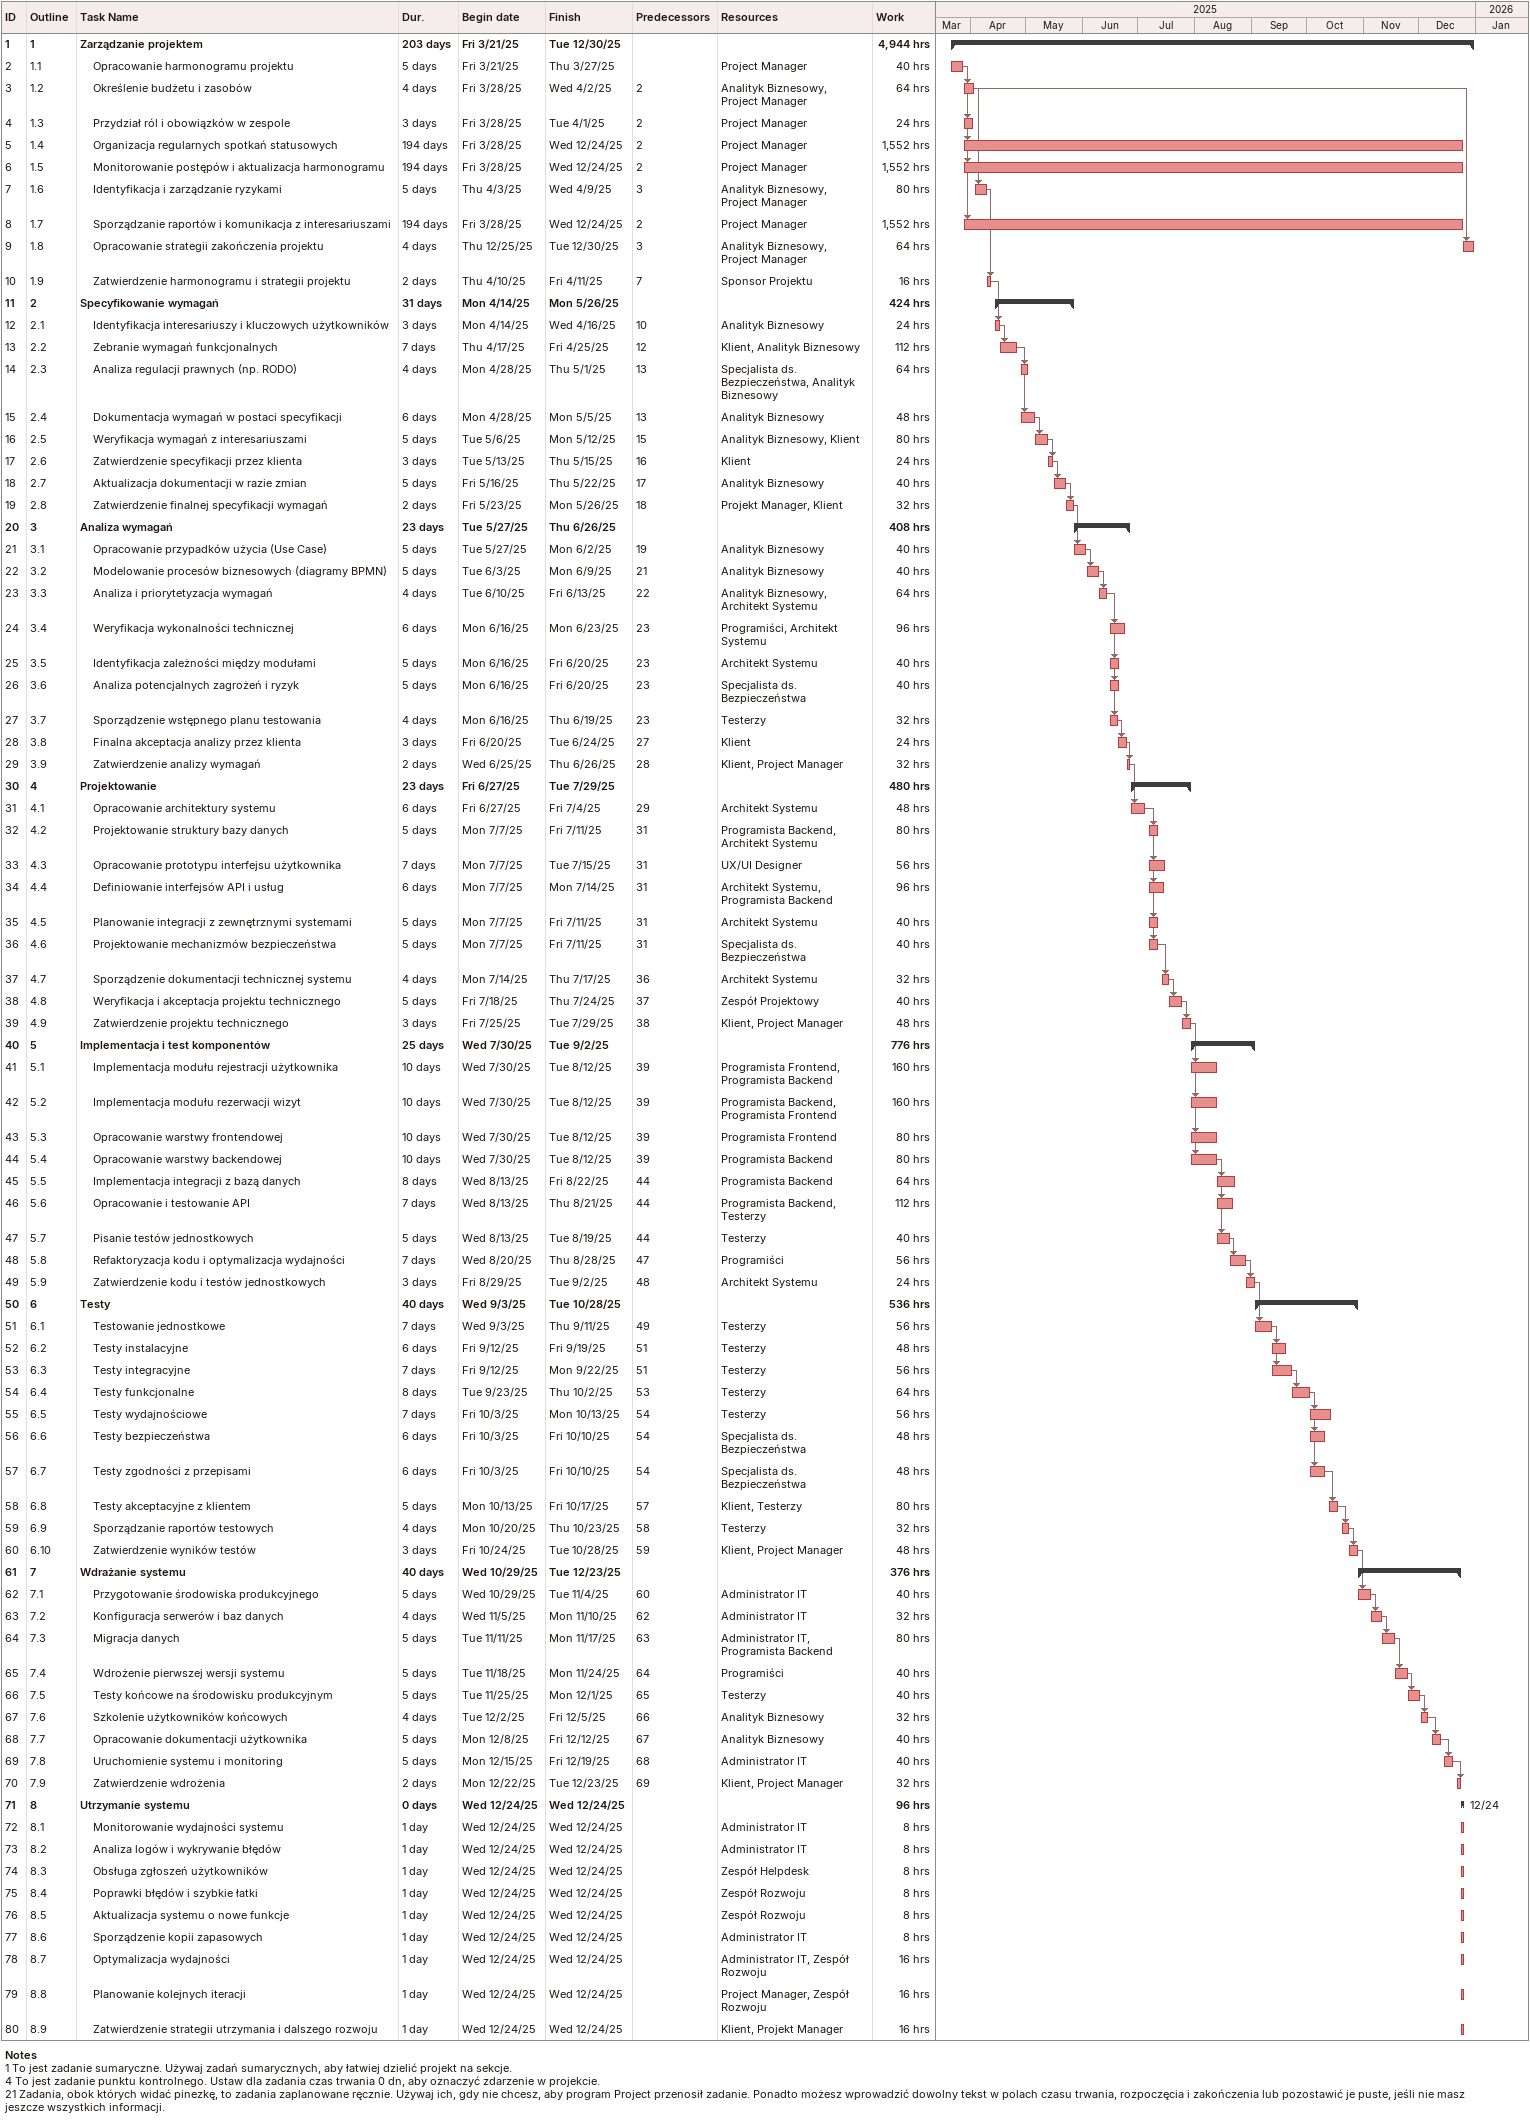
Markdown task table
| ID | WBS | Task | Duration | Start | Finish | Predecessors | Resources | Work (h) |
|---|---|---|---|---|---|---|---|---|
| 1 | 1 | **Zarządzanie projektem** | 203d | 2025-03-21 | 2025-12-30 |  |  | 4944 |
| 2 | 1.1 | Opracowanie harmonogramu projektu | 5d | 2025-03-21 | 2025-03-27 |  | Project Manager | 40 |
| 3 | 1.2 | Określenie budżetu i zasobów | 4d | 2025-03-28 | 2025-04-02 | 2 | Analityk Biznesowy, Project Manager | 64 |
| 4 | 1.3 | Przydział ról i obowiązków w zespole | 3d | 2025-03-28 | 2025-04-01 | 2 | Project Manager | 24 |
| 5 | 1.4 | Organizacja regularnych spotkań statusowych | 194d | 2025-03-28 | 2025-12-24 | 2 | Project Manager | 1552 |
| 6 | 1.5 | Monitorowanie postępów i aktualizacja harmonogramu | 194d | 2025-03-28 | 2025-12-24 | 2 | Project Manager | 1552 |
| 7 | 1.6 | Identyfikacja i zarządzanie ryzykami | 5d | 2025-04-03 | 2025-04-09 | 3 | Analityk Biznesowy, Project Manager | 80 |
| 8 | 1.7 | Sporządzanie raportów i komunikacja z interesariuszami | 194d | 2025-03-28 | 2025-12-24 | 2 | Project Manager | 1552 |
| 9 | 1.8 | Opracowanie strategii zakończenia projektu | 4d | 2025-12-25 | 2025-12-30 | 3 | Analityk Biznesowy, Project Manager | 64 |
| 10 | 1.9 | Zatwierdzenie harmonogramu i strategii projektu | 2d | 2025-04-10 | 2025-04-11 | 7 | Sponsor Projektu | 16 |
| 11 | 2 | **Specyfikowanie wymagań** | 31d | 2025-04-14 | 2025-05-26 |  |  | 424 |
| 12 | 2.1 | Identyfikacja interesariuszy i kluczowych użytkowników | 3d | 2025-04-14 | 2025-04-16 | 10 | Analityk Biznesowy | 24 |
| 13 | 2.2 | Zebranie wymagań funkcjonalnych | 7d | 2025-04-17 | 2025-04-25 | 12 | Klient, Analityk Biznesowy | 112 |
| 14 | 2.3 | Analiza regulacji prawnych (np. RODO) | 4d | 2025-04-28 | 2025-05-01 | 13 | Specjalista ds. Bezpieczeństwa, Analityk Biznesowy | 64 |
| 15 | 2.4 | Dokumentacja wymagań w postaci specyfikacji | 6d | 2025-04-28 | 2025-05-05 | 13 | Analityk Biznesowy | 48 |
| 16 | 2.5 | Weryfikacja wymagań z interesariuszami | 5d | 2025-05-06 | 2025-05-12 | 15 | Analityk Biznesowy, Klient | 80 |
| 17 | 2.6 | Zatwierdzenie specyfikacji przez klienta | 3d | 2025-05-13 | 2025-05-15 | 16 | Klient | 24 |
| 18 | 2.7 | Aktualizacja dokumentacji w razie zmian | 5d | 2025-05-16 | 2025-05-22 | 17 | Analityk Biznesowy | 40 |
| 19 | 2.8 | Zatwierdzenie finalnej specyfikacji wymagań | 2d | 2025-05-23 | 2025-05-26 | 18 | Projekt Manager, Klient | 32 |
| 20 | 3 | **Analiza wymagań** | 23d | 2025-05-27 | 2025-06-26 |  |  | 408 |
| 21 | 3.1 | Opracowanie przypadków użycia (Use Case) | 5d | 2025-05-27 | 2025-06-02 | 19 | Analityk Biznesowy | 40 |
| 22 | 3.2 | Modelowanie procesów biznesowych (diagramy BPMN) | 5d | 2025-06-03 | 2025-06-09 | 21 | Analityk Biznesowy | 40 |
| 23 | 3.3 | Analiza i priorytetyzacja wymagań | 4d | 2025-06-10 | 2025-06-13 | 22 | Analityk Biznesowy, Architekt Systemu | 64 |
| 24 | 3.4 | Weryfikacja wykonalności technicznej | 6d | 2025-06-16 | 2025-06-23 | 23 | Programiści, Architekt Systemu | 96 |
| 25 | 3.5 | Identyfikacja zależności między modułami | 5d | 2025-06-16 | 2025-06-20 | 23 | Architekt Systemu | 40 |
| 26 | 3.6 | Analiza potencjalnych zagrożeń i ryzyk | 5d | 2025-06-16 | 2025-06-20 | 23 | Specjalista ds. Bezpieczeństwa | 40 |
| 27 | 3.7 | Sporządzenie wstępnego planu testowania | 4d | 2025-06-16 | 2025-06-19 | 23 | Testerzy | 32 |
| 28 | 3.8 | Finalna akceptacja analizy przez klienta | 3d | 2025-06-20 | 2025-06-24 | 27 | Klient | 24 |
| 29 | 3.9 | Zatwierdzenie analizy wymagań | 2d | 2025-06-25 | 2025-06-26 | 28 | Klient, Project Manager | 32 |
| 30 | 4 | **Projektowanie** | 23d | 2025-06-27 | 2025-07-29 |  |  | 480 |
| 31 | 4.1 | Opracowanie architektury systemu | 6d | 2025-06-27 | 2025-07-04 | 29 | Architekt Systemu | 48 |
| 32 | 4.2 | Projektowanie struktury bazy danych | 5d | 2025-07-07 | 2025-07-11 | 31 | Programista Backend, Architekt Systemu | 80 |
| 33 | 4.3 | Opracowanie prototypu interfejsu użytkownika | 7d | 2025-07-07 | 2025-07-15 | 31 | UX/UI Designer | 56 |
| 34 | 4.4 | Definiowanie interfejsów API i usług | 6d | 2025-07-07 | 2025-07-14 | 31 | Architekt Systemu, Programista Backend | 96 |
| 35 | 4.5 | Planowanie integracji z zewnętrznymi systemami | 5d | 2025-07-07 | 2025-07-11 | 31 | Architekt Systemu | 40 |
| 36 | 4.6 | Projektowanie mechanizmów bezpieczeństwa | 5d | 2025-07-07 | 2025-07-11 | 31 | Specjalista ds. Bezpieczeństwa | 40 |
| 37 | 4.7 | Sporządzenie dokumentacji technicznej systemu | 4d | 2025-07-14 | 2025-07-17 | 36 | Architekt Systemu | 32 |
| 38 | 4.8 | Weryfikacja i akceptacja projektu technicznego | 5d | 2025-07-18 | 2025-07-24 | 37 | Zespół Projektowy | 40 |
| 39 | 4.9 | Zatwierdzenie projektu technicznego | 3d | 2025-07-25 | 2025-07-29 | 38 | Klient, Project Manager | 48 |
| 40 | 5 | **Implementacja i test komponentów** | 25d | 2025-07-30 | 2025-09-02 |  |  | 776 |
| 41 | 5.1 | Implementacja modułu rejestracji użytkownika | 10d | 2025-07-30 | 2025-08-12 | 39 | Programista Frontend, Programista Backend | 160 |
| 42 | 5.2 | Implementacja modułu rezerwacji wizyt | 10d | 2025-07-30 | 2025-08-12 | 39 | Programista Backend, Programista Frontend | 160 |
| 43 | 5.3 | Opracowanie warstwy frontendowej | 10d | 2025-07-30 | 2025-08-12 | 39 | Programista Frontend | 80 |
| 44 | 5.4 | Opracowanie warstwy backendowej | 10d | 2025-07-30 | 2025-08-12 | 39 | Programista Backend | 80 |
| 45 | 5.5 | Implementacja integracji z bazą danych | 8d | 2025-08-13 | 2025-08-22 | 44 | Programista Backend | 64 |
| 46 | 5.6 | Opracowanie i testowanie API | 7d | 2025-08-13 | 2025-08-21 | 44 | Programista Backend, Testerzy | 112 |
| 47 | 5.7 | Pisanie testów jednostkowych | 5d | 2025-08-13 | 2025-08-19 | 44 | Testerzy | 40 |
| 48 | 5.8 | Refaktoryzacja kodu i optymalizacja wydajności | 7d | 2025-08-20 | 2025-08-28 | 47 | Programiści | 56 |
| 49 | 5.9 | Zatwierdzenie kodu i testów jednostkowych | 3d | 2025-08-29 | 2025-09-02 | 48 | Architekt Systemu | 24 |
| 50 | 6 | **Testy** | 40d | 2025-09-03 | 2025-10-28 |  |  | 536 |
| 51 | 6.1 | Testowanie jednostkowe | 7d | 2025-09-03 | 2025-09-11 | 49 | Testerzy | 56 |
| 52 | 6.2 | Testy instalacyjne | 6d | 2025-09-12 | 2025-09-19 | 51 | Testerzy | 48 |
| 53 | 6.3 | Testy integracyjne | 7d | 2025-09-12 | 2025-09-22 | 51 | Testerzy | 56 |
| 54 | 6.4 | Testy funkcjonalne | 8d | 2025-09-23 | 2025-10-02 | 53 | Testerzy | 64 |
| 55 | 6.5 | Testy wydajnościowe | 7d | 2025-10-03 | 2025-10-13 | 54 | Testerzy | 56 |
| 56 | 6.6 | Testy bezpieczeństwa | 6d | 2025-10-03 | 2025-10-10 | 54 | Specjalista ds. Bezpieczeństwa | 48 |
| 57 | 6.7 | Testy zgodności z przepisami | 6d | 2025-10-03 | 2025-10-10 | 54 | Specjalista ds. Bezpieczeństwa | 48 |
| 58 | 6.8 | Testy akceptacyjne z klientem | 5d | 2025-10-13 | 2025-10-17 | 57 | Klient, Testerzy | 80 |
| 59 | 6.9 | Sporządzanie raportów testowych | 4d | 2025-10-20 | 2025-10-23 | 58 | Testerzy | 32 |
| 60 | 6.10 | Zatwierdzenie wyników testów | 3d | 2025-10-24 | 2025-10-28 | 59 | Klient, Project Manager | 48 |
| 61 | 7 | **Wdrażanie systemu** | 40d | 2025-10-29 | 2025-12-23 |  |  | 376 |
| 62 | 7.1 | Przygotowanie środowiska produkcyjnego | 5d | 2025-10-29 | 2025-11-04 | 60 | Administrator IT | 40 |
| 63 | 7.2 | Konfiguracja serwerów i baz danych | 4d | 2025-11-05 | 2025-11-10 | 62 | Administrator IT | 32 |
| 64 | 7.3 | Migracja danych | 5d | 2025-11-11 | 2025-11-17 | 63 | Administrator IT, Programista Backend | 80 |
| 65 | 7.4 | Wdrożenie pierwszej wersji systemu | 5d | 2025-11-18 | 2025-11-24 | 64 | Programiści | 40 |
| 66 | 7.5 | Testy końcowe na środowisku produkcyjnym | 5d | 2025-11-25 | 2025-12-01 | 65 | Testerzy | 40 |
| 67 | 7.6 | Szkolenie użytkowników końcowych | 4d | 2025-12-02 | 2025-12-05 | 66 | Analityk Biznesowy | 32 |
| 68 | 7.7 | Opracowanie dokumentacji użytkownika | 5d | 2025-12-08 | 2025-12-12 | 67 | Analityk Biznesowy | 40 |
| 69 | 7.8 | Uruchomienie systemu i monitoring | 5d | 2025-12-15 | 2025-12-19 | 68 | Administrator IT | 40 |
| 70 | 7.9 | Zatwierdzenie wdrożenia | 2d | 2025-12-22 | 2025-12-23 | 69 | Klient, Project Manager | 32 |
| 71 | 8 | **Utrzymanie systemu** | 0d | 2025-12-24 | 2025-12-24 |  |  | 96 |
| 72 | 8.1 | Monitorowanie wydajności systemu | 1d | 2025-12-24 | 2025-12-24 |  | Administrator IT | 8 |
| 73 | 8.2 | Analiza logów i wykrywanie błędów | 1d | 2025-12-24 | 2025-12-24 |  | Administrator IT | 8 |
| 74 | 8.3 | Obsługa zgłoszeń użytkowników | 1d | 2025-12-24 | 2025-12-24 |  | Zespół Helpdesk | 8 |
| 75 | 8.4 | Poprawki błędów i szybkie łatki | 1d | 2025-12-24 | 2025-12-24 |  | Zespół Rozwoju | 8 |
| 76 | 8.5 | Aktualizacja systemu o nowe funkcje | 1d | 2025-12-24 | 2025-12-24 |  | Zespół Rozwoju | 8 |
| 77 | 8.6 | Sporządzenie kopii zapasowych | 1d | 2025-12-24 | 2025-12-24 |  | Administrator IT | 8 |
| 78 | 8.7 | Optymalizacja wydajności | 1d | 2025-12-24 | 2025-12-24 |  | Administrator IT, Zespół Rozwoju | 16 |
| 79 | 8.8 | Planowanie kolejnych iteracji | 1d | 2025-12-24 | 2025-12-24 |  | Project Manager, Zespół Rozwoju | 16 |
| 80 | 8.9 | Zatwierdzenie strategii utrzymania i dalszego rozwoju | 1d | 2025-12-24 | 2025-12-24 |  | Klient, Projekt Manager | 16 |

Notes
- 1: To jest zadanie sumaryczne. Używaj zadań sumarycznych, aby łatwiej dzielić projekt na sekcje.
- 4: To jest zadanie punktu kontrolnego. Ustaw dla zadania czas trwania 0 dn, aby oznaczyć zdarzenie w projekcie.
- 21: Zadania, obok których widać pinezkę, to zadania zaplanowane ręcznie. Używaj ich, gdy nie chcesz, aby program Project przenosił zadanie. Ponadto możesz wprowadzić dowolny tekst w polach czasu trwania, rozpoczęcia i zakończenia lub pozostawić je puste, jeśli nie masz jeszcze wszystkich informacji.
